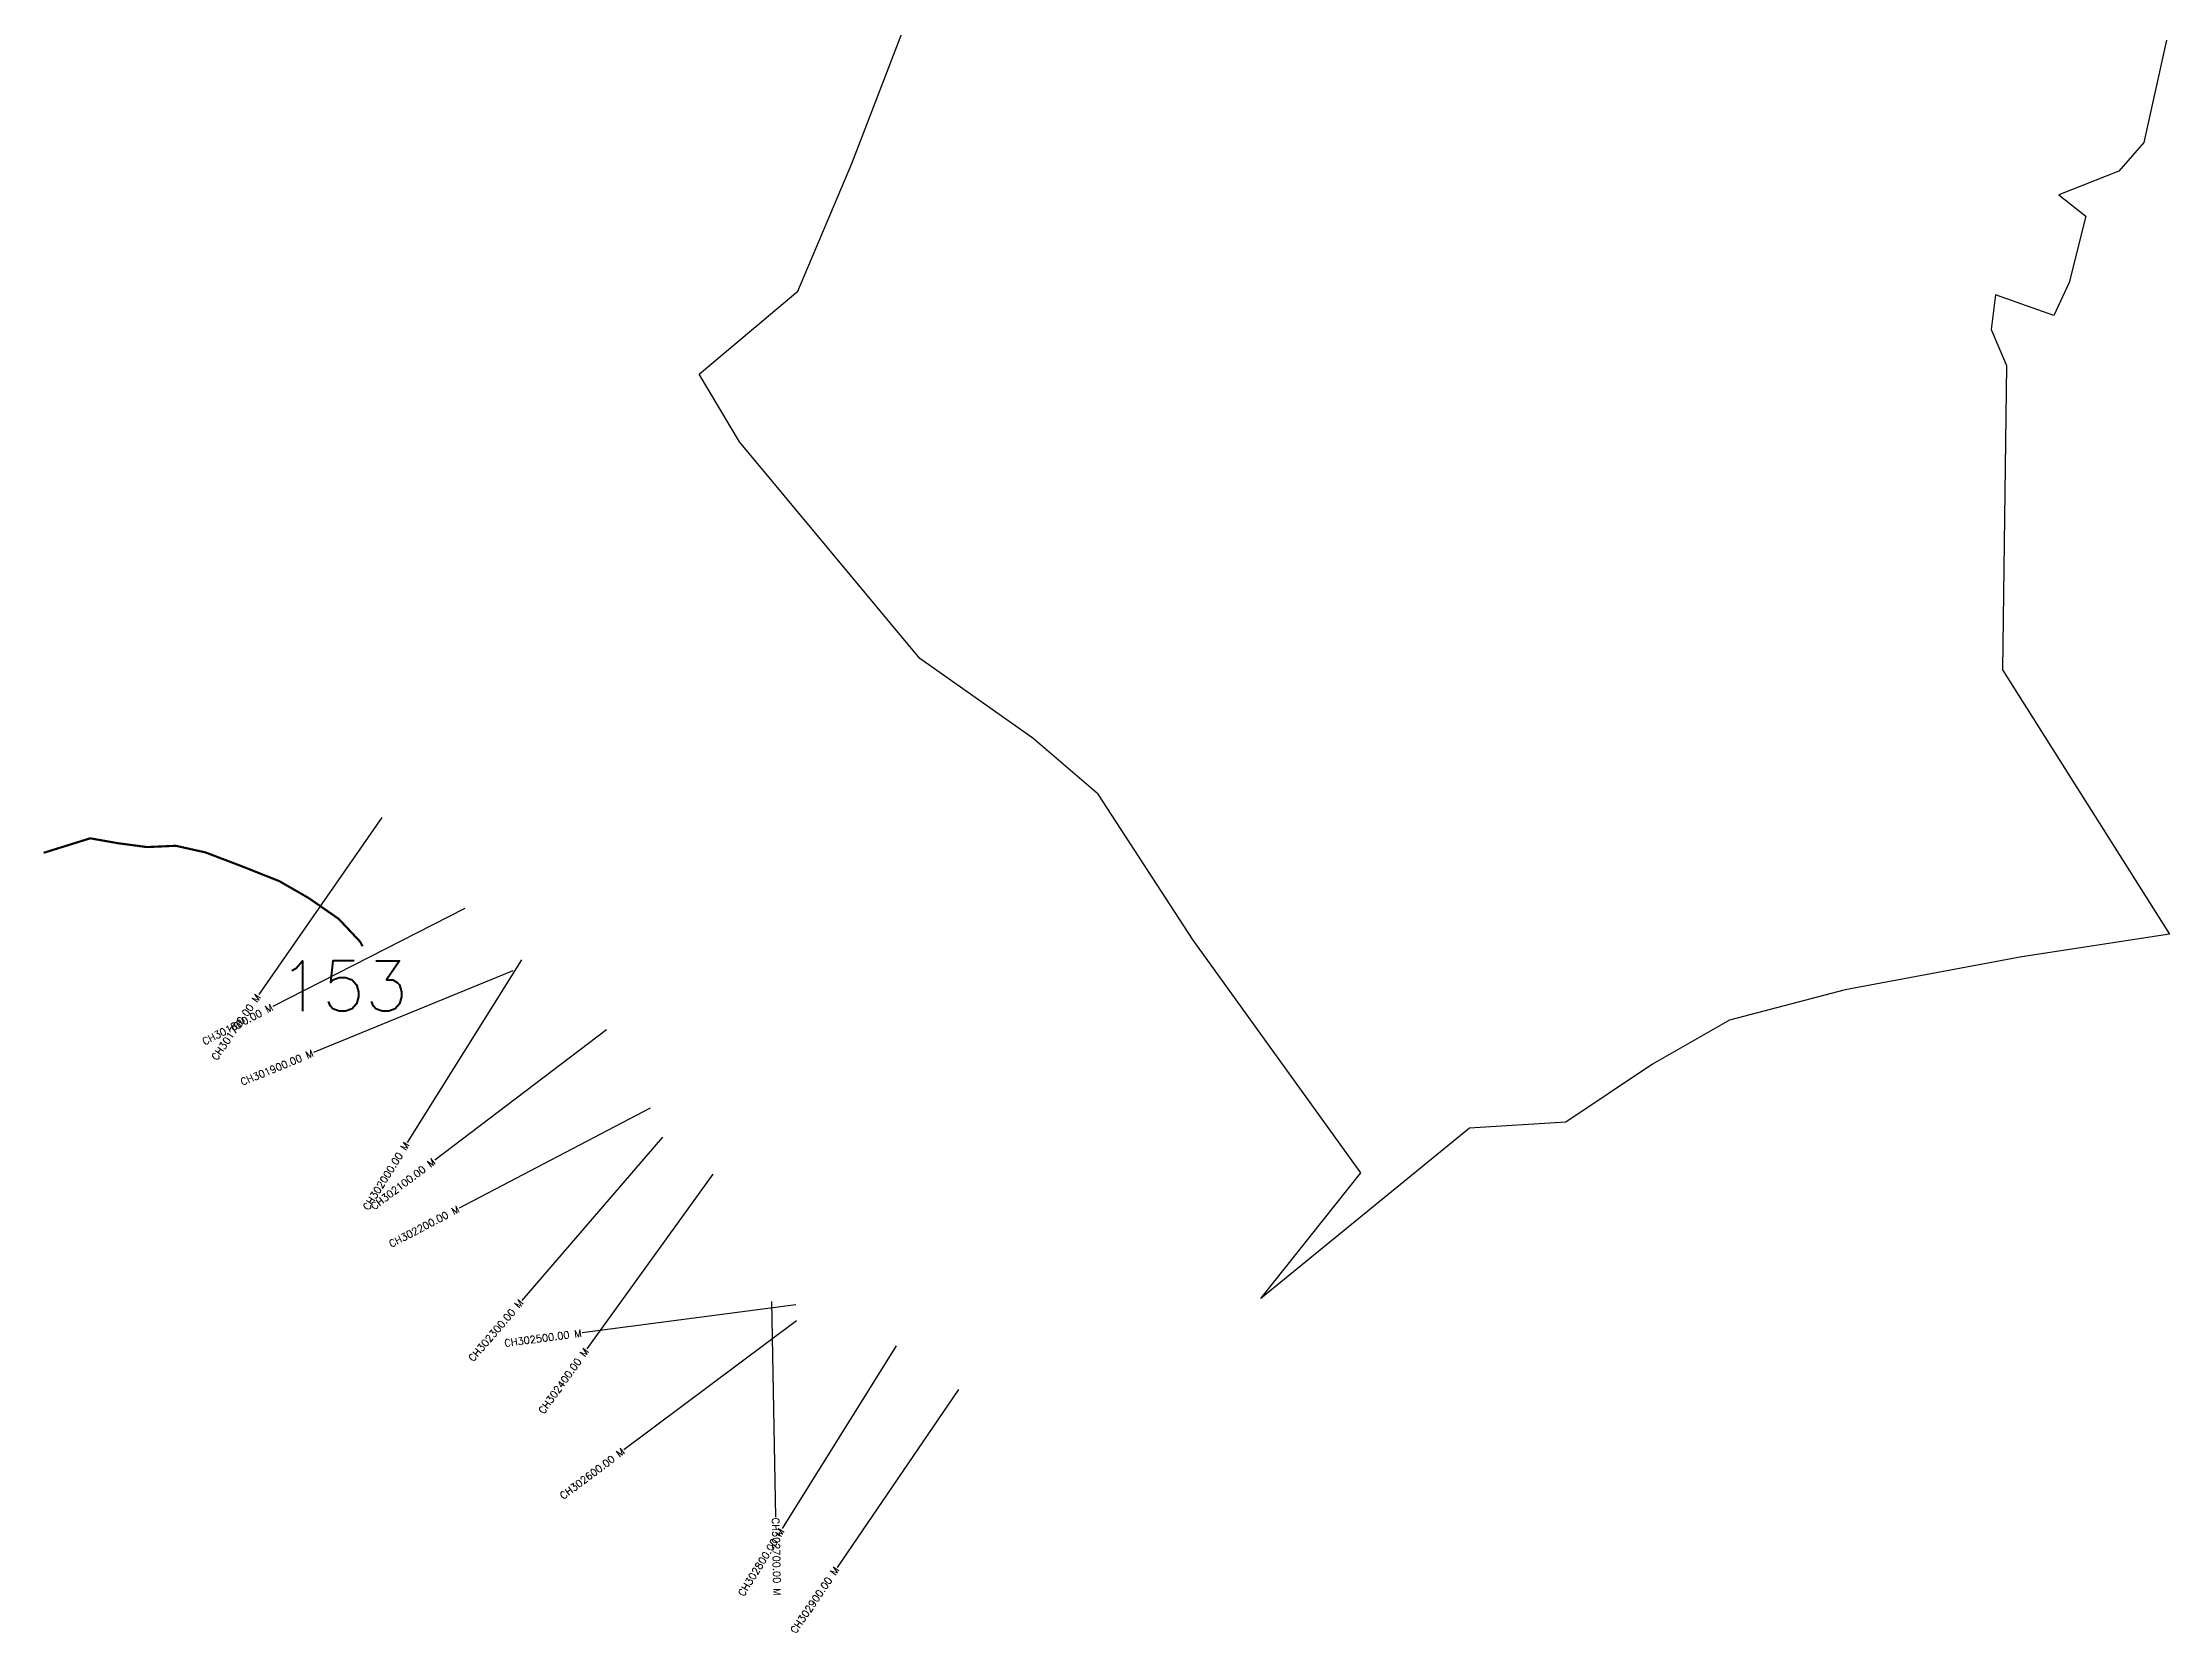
# Model space of a CAD drawing. Extents: x 283554 to 286555, y 2014641 to 2019069.
# Drawn here: x 283554 to 286517, y 2014641 to 2016855 of the extents above; entities that cross this region are included whole.
import ezdxf
from ezdxf.enums import TextEntityAlignment as Align

# ---------------------------------------------------------------- set-up
doc = ezdxf.new("R2010")
doc.units = ezdxf.units.MI
doc.header["$MEASUREMENT"] = 0
for name, color, linetype in [('CS', 134, 'Continuous'), ('CSMark', 6, 'Continuous'), ('NATURALLY PROTECTED', 3, 'Continuous'), ('village', 3, 'Continuous')]:
    doc.layers.add(name, color=color, linetype=linetype)
doc.styles.get("Standard").update_dxf_attribs({"font": 'simplex.shx'})

msp = doc.modelspace()

# ---------------------------------------------------------------- linework, layer by layer
at = {"layer": 'CS'}
for p, q in [((284026.7, 2015775.6), (283855.4, 2015529.2)), ((284142.4, 2015649), (283875.2, 2015512.6)), ((284209.3, 2015562.3), (283931.8, 2015448.4)), ((284221.4, 2015577.5), (284062.2, 2015323.2)), ((284339.6, 2015479.8), (284100.5, 2015298.7)), ((284400.4, 2015371.1), (284134.7, 2015231.9)), ((284417.7, 2015330.5), (284221.8, 2015103.3)), ((284487.7, 2015279.2), (284312.3, 2015035.8)), ((284603.6, 2015097.1), (284306.1, 2015057.9)), ((284569.7, 2015101.5), (284575.4, 2014801.6)), ((284604.3, 2015074.9), (284364.1, 2014895.2)), ((284743.4, 2015039.9), (284584.5, 2014785.4)), ((284830, 2014979.3), (284661, 2014731.5))]:
    msp.add_line(p, q, dxfattribs=at)
at = {"layer": 'NATURALLY PROTECTED', "const_width": 3, "flags": 128}
msp.add_lwpolyline([(283555.8, 2015726.5), (283620.7, 2015746.7), (283659.2, 2015739.9), (283699.6, 2015734.5), (283739.9, 2015736.3), (283781.1, 2015727.1), (283830, 2015708.5), (283884, 2015687.1), (283925.2, 2015663.4), (283966.8, 2015634.5), (283996.4, 2015603), (284000.1, 2015596.4)], dxfattribs=at)
at = {"layer": 'village', "color": 6}
msp.add_polyline3d([(286512.7, 2016858, 0), (286480.8, 2016715.5, 0), (286446.2, 2016675.8, 0), (286362.5, 2016642.9, 0), (286400.3, 2016613, 0), (286376.8, 2016520.8, 0), (286355.6, 2016474.7, 0), (286274.3, 2016503.5, 0), (286268.4, 2016455.3, 0), (286289.6, 2016405.1, 0), (286284, 2015981.3, 0), (286516.7, 2015613.3, 0), (286311.1, 2015581.5, 0), (286065.1, 2015535.7, 0), (285904, 2015493.5, 0), (285796.8, 2015432.2, 0), (285676, 2015351.6, 0), (285541.6, 2015343.3, 0), (285251.2, 2015105.8, 0), (285390.6, 2015280.9, 0), (285156.7, 2015604.8, 0), (285024.7, 2015808.2, 0), (284933.6, 2015886, 0), (284776.2, 2015997.1, 0), (284525.1, 2016299, 0), (284468.9, 2016392.9, 0), (284606.1, 2016508.8, 0), (284681.7, 2016686.3, 0), (284889.4, 2017227.8, 0)], dxfattribs=at)

# ---------------------------------------------------------------- texts
at = {"insert": (283883.4, 2015576.1), "char_height": 70, "attachment_point": 1}
msp.add_mtext_dynamic_manual_height_columns('153', width=95.172, gutter_width=1, heights=[0], dxfattribs=at)
at = {"layer": 'CSMark'}
for s, rotation, p in [('CH301700.00 M', 55.1882, (283854.8, 2015528.4)), ('CH301800.00 M', 27.0383, (283874.3, 2015512.2)), ('CH301900.00 M', 22.3139, (283930.9, 2015448)), ('CH302000.00 M', 57.9536, (284061.7, 2015322.4)), ('CH302100.00 M', 37.1322, (284099.7, 2015298.1)), ('CH302200.00 M', 27.6516, (284133.8, 2015231.4)), ('CH302300.00 M', 49.2296, (284221.1, 2015102.5)), ('CH302500.00 M', 7.5028, (284305.1, 2015057.8)), ('CH302400.00 M', 54.2151, (284311.7, 2015035)), ('CH302600.00 M', 36.8089, (284363.3, 2014894.6)), ('CH302800.00 M', 58.0249, (284584, 2014784.6)), ('CH302900.00 M', 55.7066, (284660.4, 2014730.7))]:
    msp.add_text(s, height=10, rotation=rotation, dxfattribs=at).set_placement(p, align=Align.MIDDLE_RIGHT)
msp.add_text('CH302700.00 M', height=10, rotation=271.0832, dxfattribs=at).set_placement((284575.4, 2014800.6), align=Align.MIDDLE_LEFT)

doc.saveas('drawing.dxf')
